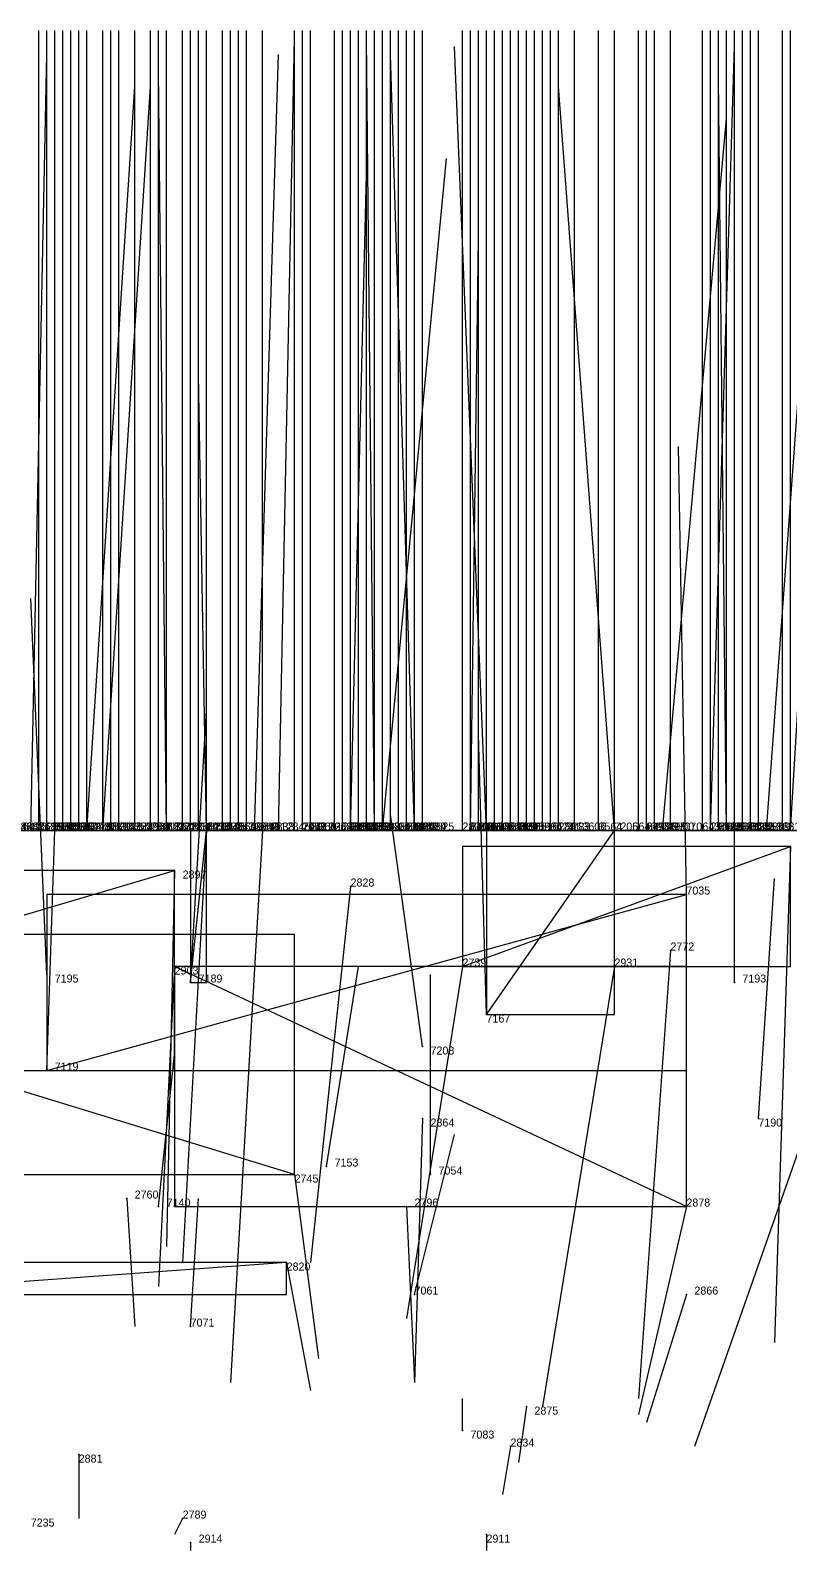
# Model space of a CAD drawing. Extents: x -0.07 to 1.1, y -0.07 to 1.1.
# Drawn here: x 0.277 to 0.372, y 0.91 to 1.1 of the extents above; entities that cross this region are included whole.
import ezdxf

# ---------------------------------------------------------------- set-up
doc = ezdxf.new("R2010")
doc.units = 0
for name, color, linetype in [('Clients', 3, 'CONTINUOUS'), ('Facilities', 3, 'CONTINUOUS'), ('Facilities_lines', 3, 'CONTINUOUS'), ('Min_max_boxes', 1, 'CONTINUOUS'), ('Normals', 1, 'CONTINUOUS'), ('Source_points', 5, 'CONTINUOUS'), ('Text', 3, 'CONTINUOUS')]:
    doc.layers.add(name, color=color, linetype=linetype)

msp = doc.modelspace()

# ---------------------------------------------------------------- linework, layer by layer
at = {"layer": 'Clients', "color": 5}
for p in [(0.278, 1, 0.153), (0.278, 1, 0.43), (0.279, 1, 0.409), (0.279, 1, 0.587), (0.279, 1, 0.838), (0.28, 1, 0.344), (0.281, 1, 0.168), (0.281, 1, 0.265), (0.281, 1, 0.707), (0.281, 1, 0.793), (0.281, 1, 0.794), (0.282, 1, 0.451), (0.283, 1, 0.537), (0.284, 1, 0.035), (0.284, 1, 0.132), (0.284, 1, 0.511), (0.286, 1, 0.825), (0.287, 1, 0.2), (0.287, 1, 0.548), (0.288, 1, 0.459), (0.29, 1, 0.364), (0.29, 1, 0.814), (0.29, 1, 0.811), (0.292, 1, 0.189), (0.292, 1, 0.134), (0.293, 1, 0.641), (0.294, 1, 0.296), (0.294, 1, 0.508), (0.294, 1, 0.892), (0.296, 1, 0.746), (0.297, 1, 0.114), (0.297, 1, 0.591), (0.297, 1, 0.869), (0.298, 1, 0.567), (0.299, 1, 0.206), (0.299, 1, 0.992), (0.299, 1, 0.883), (0.301, 1, 0.504), (0.302, 1, 0.125), (0.302, 1, 0.188), (0.303, 1, 0.376), (0.303, 1, 0.553), (0.304, 1, 0.291), (0.306, 1, 0.013), (0.306, 1, 0.658), (0.31, 1, 0.096), (0.31, 1, 0.875), (0.311, 1, 0.783), (0.312, 1, 0.234), (0.312, 1, 0.387), (0.315, 1, 0.206), (0.315, 1, 0.189), (0.315, 1, 0.365), (0.316, 1, 0.431), (0.317, 1, 0.145), (0.317, 1, 0.653), (0.317, 1, 0.657), (0.318, 1, 0.409), (0.318, 1, 0.803), (0.318, 1, 0.794), (0.319, 1, 0.541), (0.319, 1, 0.738), (0.32, 1, 0.626), (0.321, 1, 0.649), (0.322, 1, 0.663), (0.322, 1, 0.74), (0.323, 1, 0.178), (0.323, 1, 0.145), (0.324, 1, 0.698), (0.325, 1, 0.698), (0.325, 1, 0.7), (0.325, 1, 0.524), (0.326, 1, 0.273), (0.326, 1, 0.303), (0.331, 1, 0.14), (0.331, 1, 0.282), (0.331, 1, 0.805), (0.332, 1, 0.307), (0.332, 1, 0.354), (0.332, 1, 0.411), (0.332, 1, 0.664), (0.332, 1, 0.702), (0.332, 1, 1), (0.333, 1, 0.594), (0.333, 1, 0.597), (0.333, 1, 0.789), (0.334, 1, 0.1), (0.334, 1, 0.489), (0.334, 1, 0.887), (0.335, 1, 0.097), (0.336, 1, 0.564), (0.337, 1, 0.157), (0.337, 1, 0.585), (0.337, 1, 0.736), (0.338, 1, 0.363), (0.338, 1, 0.765), (0.339, 1, 0.509), (0.34, 1, 0.537), (0.341, 1, 0.693), (0.342, 1, 0.151), (0.342, 1, 0.402), (0.343, 1, 0.208), (0.345, 1, 0.296), (0.348, 1, 0.34), (0.35, 1, 0.974), (0.35, 1, 0.811), (0.353, 1, 0.516), (0.353, 1, 0.729), (0.354, 1, 0.235), (0.355, 1, 0.61), (0.357, 1, 0.674), (0.357, 1, 0.811), (0.361, 1, 0.527), (0.362, 1, 0.184), (0.362, 1, 0.161), (0.363, 1, 0.535), (0.363, 1, 0.607), (0.364, 1, 0.16), (0.364, 1, 0.339), (0.365, 1, 0.475), (0.366, 1, 0.298), (0.367, 1, 0.232), (0.367, 1, 0.302), (0.367, 1, 0.68), (0.367, 1, 0.808), (0.367, 1, 0.816), (0.368, 1, 0.428), (0.371, 1, 0.196), (0.371, 1, 0.229), (0.371, 1, 0.571), (0.372, 1, 0.016), (0.372, 1, 0.146), (0.372, 0.998), (0.295, 0.995), (0.359, 0.992, 1), (0.295, 0.983)]:
    msp.add_point(p, dxfattribs=at)
at = {"layer": 'Facilities', "color": 3}
for p in [(0.277, 1, 0.95), (0.286, 1, 0.037), (0.294, 1, 0.967), (0.299, 1, 0.007), (0.304, 1, 0.048), (0.305, 1, 0.958), (0.308, 1, 0.071), (0.312, 1, 0.123), (0.317, 1, 0.985), (0.318, 1, 0.98), (0.32, 1, 0.069), (0.321, 1, 0.02), (0.325, 1, 0.952), (0.334, 1, 0.572), (0.334, 1, 0.937), (0.334, 1, 0.859), (0.355, 1, 0.908), (0.356, 1, 0.035), (0.362, 1, 0.062), (0.364, 1, 0.967), (0.369, 1, 0.042), (0.317, 0.993), (0.357, 0.985), (0.331, 0.983), (0.35, 0.983), (0.279, 0.982, 1), (0.297, 0.981, 1), (0.365, 0.981, 1), (0.334, 0.977, 1), (0.326, 0.973, 1), (0.279, 0.97, 1), (0.326, 0.964), (0.368, 0.964, 1), (0.314, 0.958, 1), (0.31, 0.957), (0.327, 0.957, 1), (0.289, 0.954), (0.293, 0.953, 1), (0.324, 0.953), (0.359, 0.953), (0.309, 0.946), (0.325, 0.942, 1), (0.359, 0.942), (0.297, 0.938, 1), (0.339, 0.928), (0.331, 0.925, 1), (0.283, 0.922), (0.337, 0.923), (0.296, 0.914), (0.297, 0.911), (0.334, 0.912)]:
    msp.add_point(p, dxfattribs=at)
at = {"layer": 'Facilities_lines', "color": 3}
for p, q in [((0.125, 1, 0.283), (0.294, 1, 0.296)), ((0.164, 1, 0.696), (0.281, 1, 0.707)), ((0.334, 1, 0.572), (0.224, 1, 0.591)), ((0.334, 1, 0.572), (0.229, 1, 0.573)), ((0.23, 1, 0.001), (0.306, 1, 0.013)), ((0.334, 1, 0.572), (0.231, 1, 0.588)), ((0.334, 1, 0.572), (0.232, 1, 0.615)), ((0.334, 1, 0.572), (0.236, 1, 0.556)), ((0.334, 1, 0.572), (0.245, 1, 0.608)), ((0.397, 1, 0.418), (0.248, 1, 0.411)), ((0.334, 1, 0.572), (0.249, 1, 0.575)), ((0.334, 1, 0.572), (0.252, 1, 0.627)), ((0.334, 1, 0.572), (0.254, 1, 0.547)), ((0.334, 1, 0.572), (0.255, 1, 0.617)), ((0.397, 1, 0.418), (0.265, 1, 0.433)), ((0.334, 1, 0.572), (0.265, 1, 0.45)), ((0.397, 1, 0.418), (0.266, 1, 0.413)), ((0.334, 1, 0.572), (0.268, 1, 0.459)), ((0.312, 1, 0.123), (0.272, 1, 0.16)), ((0.334, 1, 0.572), (0.273, 1, 0.511)), ((0.334, 1, 0.859), (0.273, 1, 0.759)), ((0.334, 1, 0.859), (0.273, 1, 0.834)), ((0.334, 1, 0.572), (0.274, 1, 0.63)), ((0.312, 1, 0.123), (0.275, 1, 0.215)), ((0.334, 1, 0.572), (0.275, 1, 0.58)), ((0.312, 1, 0.123), (0.278, 1, 0.153)), ((0.397, 1, 0.418), (0.278, 1, 0.43)), ((0.397, 1, 0.418), (0.279, 1, 0.409)), ((0.334, 1, 0.572), (0.279, 1, 0.587)), ((0.334, 1, 0.859), (0.279, 1, 0.838)), ((0.397, 1, 0.418), (0.28, 1, 0.344)), ((0.312, 1, 0.123), (0.281, 1, 0.168)), ((0.312, 1, 0.123), (0.281, 1, 0.265)), ((0.334, 1, 0.859), (0.281, 1, 0.793)), ((0.334, 1, 0.859), (0.281, 1, 0.794)), ((0.334, 1, 0.572), (0.282, 1, 0.451)), ((0.334, 1, 0.572), (0.283, 1, 0.537)), ((0.286, 1, 0.037), (0.284, 1, 0.035)), ((0.312, 1, 0.123), (0.284, 1, 0.132)), ((0.334, 1, 0.572), (0.284, 1, 0.511)), ((0.334, 1, 0.859), (0.286, 1, 0.825)), ((0.312, 1, 0.123), (0.287, 1, 0.2)), ((0.334, 1, 0.572), (0.287, 1, 0.548)), ((0.334, 1, 0.572), (0.288, 1, 0.459)), ((0.397, 1, 0.418), (0.29, 1, 0.364)), ((0.334, 1, 0.859), (0.29, 1, 0.814)), ((0.334, 1, 0.859), (0.29, 1, 0.811)), ((0.312, 1, 0.123), (0.292, 1, 0.189)), ((0.312, 1, 0.123), (0.292, 1, 0.134)), ((0.334, 1, 0.572), (0.293, 1, 0.641)), ((0.334, 1, 0.572), (0.294, 1, 0.508)), ((0.294, 1, 0.967), (0.332, 1, 1)), ((0.334, 1, 0.859), (0.294, 1, 0.892)), ((0.334, 1, 0.859), (0.296, 1, 0.746)), ((0.312, 1, 0.123), (0.297, 1, 0.114)), ((0.334, 1, 0.572), (0.297, 1, 0.591)), ((0.297, 0.981, 1), (0.299, 1, 0.992)), ((0.334, 1, 0.859), (0.297, 1, 0.869)), ((0.334, 1, 0.572), (0.298, 1, 0.567)), ((0.312, 1, 0.123), (0.299, 1, 0.206)), ((0.334, 1, 0.859), (0.299, 1, 0.883)), ((0.334, 1, 0.572), (0.301, 1, 0.504)), ((0.312, 1, 0.123), (0.302, 1, 0.125)), ((0.312, 1, 0.123), (0.302, 1, 0.188)), ((0.397, 1, 0.418), (0.303, 1, 0.376)), ((0.334, 1, 0.572), (0.303, 1, 0.553)), ((0.312, 1, 0.123), (0.304, 1, 0.291)), ((0.334, 1, 0.572), (0.306, 1, 0.658)), ((0.312, 1, 0.123), (0.31, 1, 0.096)), ((0.334, 1, 0.859), (0.31, 1, 0.875)), ((0.334, 1, 0.859), (0.311, 1, 0.783)), ((0.312, 1, 0.123), (0.343, 1, 0.208)), ((0.312, 1, 0.123), (0.317, 1, 0.145)), ((0.312, 1, 0.123), (0.323, 1, 0.178)), ((0.312, 1, 0.123), (0.331, 1, 0.14)), ((0.312, 1, 0.123), (0.335, 1, 0.097)), ((0.312, 1, 0.123), (0.315, 1, 0.206)), ((0.312, 1, 0.123), (0.342, 1, 0.151)), ((0.312, 1, 0.123), (0.315, 1, 0.189)), ((0.312, 1, 0.123), (0.323, 1, 0.145)), ((0.312, 1, 0.123), (0.312, 1, 0.234)), ((0.312, 1, 0.123), (0.334, 1, 0.1)), ((0.312, 1, 0.123), (0.337, 1, 0.157)), ((0.312, 1, 0.123), (0.331, 1, 0.282)), ((0.312, 1, 0.123), (0.326, 1, 0.273)), ((0.397, 1, 0.418), (0.312, 1, 0.387)), ((0.397, 1, 0.418), (0.315, 1, 0.365)), ((0.397, 1, 0.418), (0.316, 1, 0.431)), ((0.334, 1, 0.572), (0.317, 1, 0.653)), ((0.334, 1, 0.572), (0.317, 1, 0.657)), ((0.397, 1, 0.418), (0.318, 1, 0.409)), ((0.334, 1, 0.859), (0.318, 1, 0.803)), ((0.334, 1, 0.859), (0.318, 1, 0.794)), ((0.334, 1, 0.572), (0.319, 1, 0.541)), ((0.334, 1, 0.859), (0.319, 1, 0.738)), ((0.334, 1, 0.572), (0.32, 1, 0.626)), ((0.321, 1, 0.02), (0.372, 1, 0.016)), ((0.334, 1, 0.572), (0.321, 1, 0.649)), ((0.334, 1, 0.572), (0.322, 1, 0.663)), ((0.334, 1, 0.859), (0.322, 1, 0.74)), ((0.334, 1, 0.572), (0.324, 1, 0.698)), ((0.334, 1, 0.572), (0.325, 1, 0.698)), ((0.334, 1, 0.572), (0.325, 1, 0.7)), ((0.334, 1, 0.572), (0.325, 1, 0.524)), ((0.397, 1, 0.418), (0.326, 1, 0.303)), ((0.334, 1, 0.859), (0.331, 1, 0.805)), ((0.397, 1, 0.418), (0.332, 1, 0.307)), ((0.397, 1, 0.418), (0.332, 1, 0.354)), ((0.397, 1, 0.418), (0.332, 1, 0.411)), ((0.334, 1, 0.572), (0.332, 1, 0.664)), ((0.334, 1, 0.572), (0.332, 1, 0.702)), ((0.334, 1, 0.572), (0.333, 1, 0.594)), ((0.334, 1, 0.572), (0.333, 1, 0.597)), ((0.334, 1, 0.859), (0.333, 1, 0.789)), ((0.334, 1, 0.572), (0.389, 1, 0.514)), ((0.334, 1, 0.572), (0.455, 1, 0.541)), ((0.334, 1, 0.572), (0.391, 1, 0.656)), ((0.334, 1, 0.572), (0.401, 1, 0.654)), ((0.334, 1, 0.572), (0.367, 1, 0.68)), ((0.334, 1, 0.572), (0.341, 1, 0.693)), ((0.334, 1, 0.572), (0.404, 1, 0.641)), ((0.334, 1, 0.572), (0.334, 1, 0.489)), ((0.334, 1, 0.572), (0.413, 1, 0.572)), ((0.334, 1, 0.572), (0.387, 1, 0.592)), ((0.334, 1, 0.572), (0.363, 1, 0.535)), ((0.334, 1, 0.572), (0.339, 1, 0.509)), ((0.334, 1, 0.572), (0.361, 1, 0.527)), ((0.334, 1, 0.572), (0.469, 1, 0.533)), ((0.334, 1, 0.572), (0.483, 1, 0.535)), ((0.334, 1, 0.572), (0.374, 1, 0.546)), ((0.334, 1, 0.572), (0.407, 1, 0.562)), ((0.334, 1, 0.572), (0.41, 1, 0.524)), ((0.334, 1, 0.572), (0.426, 1, 0.557)), ((0.334, 1, 0.572), (0.393, 1, 0.657)), ((0.334, 1, 0.572), (0.353, 1, 0.516)), ((0.334, 1, 0.572), (0.337, 1, 0.585)), ((0.334, 1, 0.572), (0.412, 1, 0.571)), ((0.334, 1, 0.572), (0.405, 1, 0.57)), ((0.334, 1, 0.572), (0.378, 1, 0.644)), ((0.334, 1, 0.572), (0.391, 1, 0.551)), ((0.334, 1, 0.572), (0.381, 1, 0.575)), ((0.334, 1, 0.572), (0.355, 1, 0.61)), ((0.334, 1, 0.572), (0.363, 1, 0.607)), ((0.334, 1, 0.572), (0.373, 1, 0.54)), ((0.334, 1, 0.572), (0.357, 1, 0.674)), ((0.334, 1, 0.572), (0.462, 1, 0.559)), ((0.334, 1, 0.572), (0.474, 1, 0.525)), ((0.334, 1, 0.572), (0.336, 1, 0.564)), ((0.334, 1, 0.572), (0.415, 1, 0.629)), ((0.334, 1, 0.572), (0.371, 1, 0.571)), ((0.334, 1, 0.572), (0.34, 1, 0.537)), ((0.334, 0.977, 1), (0.35, 1, 0.974)), ((0.334, 1, 0.859), (0.353, 1, 0.729)), ((0.334, 1, 0.859), (0.337, 1, 0.736)), ((0.334, 1, 0.859), (0.357, 1, 0.811)), ((0.334, 1, 0.859), (0.338, 1, 0.765)), ((0.334, 1, 0.859), (0.367, 1, 0.808)), ((0.334, 1, 0.859), (0.367, 1, 0.816)), ((0.334, 1, 0.859), (0.35, 1, 0.811)), ((0.334, 1, 0.859), (0.334, 1, 0.887)), ((0.397, 1, 0.418), (0.338, 1, 0.363)), ((0.397, 1, 0.418), (0.342, 1, 0.402)), ((0.397, 1, 0.418), (0.345, 1, 0.296)), ((0.397, 1, 0.418), (0.348, 1, 0.34)), ((0.388, 1, 0.124), (0.354, 1, 0.235)), ((0.388, 1, 0.124), (0.362, 1, 0.184)), ((0.388, 1, 0.124), (0.362, 1, 0.161)), ((0.388, 1, 0.124), (0.364, 1, 0.16)), ((0.397, 1, 0.418), (0.364, 1, 0.339)), ((0.397, 1, 0.418), (0.365, 1, 0.475)), ((0.397, 1, 0.418), (0.366, 1, 0.298)), ((0.388, 1, 0.124), (0.367, 1, 0.232)), ((0.397, 1, 0.418), (0.367, 1, 0.302)), ((0.397, 1, 0.418), (0.368, 1, 0.428)), ((0.388, 1, 0.124), (0.371, 1, 0.196)), ((0.388, 1, 0.124), (0.371, 1, 0.229)), ((0.388, 1, 0.124), (0.372, 1, 0.146)), ((0.331, 0.983), (0.372, 0.998)), ((0.21, 0.97), (0.295, 0.995)), ((0.279, 0.97, 1), (0.359, 0.992, 1)), ((0.31, 0.957), (0.212, 0.987)), ((0.359, 0.953), (0.295, 0.983)), ((0.309, 0.946), (0.254, 0.942))]:
    msp.add_line(p, q, dxfattribs=at)
at = {"layer": 'Min_max_boxes', "color": 1}
for p, q in [((0.109, 1, 0.245), (0.294, 1, 0.245)), ((0.294, 1, 0.245), (0.109, 1, 0.245)), ((0.109, 1, 0.333), (0.294, 1, 0.333)), ((0.294, 1, 0.333), (0.109, 1, 0.333)), ((0.12, 1, 0.619), (0.281, 1, 0.619)), ((0.281, 1, 0.619), (0.12, 1, 0.619)), ((0.12, 1, 0.753), (0.281, 1, 0.753)), ((0.281, 1, 0.753), (0.12, 1, 0.753)), ((0.184, 1, 0.001), (0.306, 1, 0.001)), ((0.306, 1, 0.001), (0.184, 1, 0.001)), ((0.184, 1, 0.013), (0.306, 1, 0.013)), ((0.306, 1, 0.013), (0.184, 1, 0.013)), ((0.224, 1, 0.45), (0.483, 1, 0.45)), ((0.483, 1, 0.45), (0.224, 1, 0.45)), ((0.224, 1, 0.702), (0.483, 1, 0.702)), ((0.483, 1, 0.702), (0.224, 1, 0.702)), ((0.248, 1, 0.25), (0.551, 1, 0.25)), ((0.551, 1, 0.25), (0.248, 1, 0.25)), ((0.248, 1, 0.51), (0.551, 1, 0.51)), ((0.551, 1, 0.51), (0.248, 1, 0.51)), ((0.272, 1, 0.096), (0.343, 1, 0.096)), ((0.343, 1, 0.096), (0.272, 1, 0.096)), ((0.272, 1, 0.291), (0.343, 1, 0.291)), ((0.343, 1, 0.291), (0.272, 1, 0.291)), ((0.273, 1, 0.729), (0.367, 1, 0.729)), ((0.367, 1, 0.729), (0.273, 1, 0.729)), ((0.273, 1, 0.892), (0.367, 1, 0.892)), ((0.367, 1, 0.892), (0.273, 1, 0.892)), ((0.281, 1, 0.619), (0.281, 1, 0.619)), ((0.281, 1, 0.753), (0.281, 1, 0.753)), ((0.281, 1, 0.619), (0.281, 1, 0.753)), ((0.281, 1, 0.619), (0.281, 1, 0.753)), ((0.284, 1, 0.035), (0.286, 1, 0.035)), ((0.286, 1, 0.035), (0.284, 1, 0.035)), ((0.284, 1, 0.035), (0.284, 1, 0.035)), ((0.284, 1, 0.037), (0.286, 1, 0.037)), ((0.286, 1, 0.037), (0.284, 1, 0.037)), ((0.284, 1, 0.037), (0.284, 1, 0.037)), ((0.284, 1, 0.035), (0.284, 1, 0.037)), ((0.284, 1, 0.035), (0.284, 1, 0.037)), ((0.286, 1, 0.035), (0.286, 1, 0.035)), ((0.286, 1, 0.037), (0.286, 1, 0.037)), ((0.286, 1, 0.035), (0.286, 1, 0.037)), ((0.286, 1, 0.035), (0.286, 1, 0.037)), ((0.294, 1, 0.245), (0.294, 1, 0.245)), ((0.294, 1, 0.333), (0.294, 1, 0.333)), ((0.294, 1, 0.245), (0.294, 1, 0.333)), ((0.294, 1, 0.245), (0.294, 1, 0.333)), ((0.294, 1, 0.967), (0.332, 1, 0.967)), ((0.332, 1, 0.967), (0.294, 1, 0.967)), ((0.294, 1, 0.967), (0.294, 1, 0.967)), ((0.294, 1, 1), (0.332, 1, 1)), ((0.332, 1, 1), (0.294, 1, 1)), ((0.294, 1, 1), (0.294, 1, 1)), ((0.294, 1, 0.967), (0.294, 1, 1)), ((0.294, 1, 0.967), (0.294, 1, 1)), ((0.299, 1, 0.992), (0.297, 1, 0.992)), ((0.297, 1, 0.992), (0.297, 0.981, 0.992)), ((0.299, 1, 1), (0.297, 1, 1)), ((0.297, 1, 1), (0.297, 0.981, 1)), ((0.297, 1, 0.992), (0.297, 1, 1)), ((0.299, 0.981, 0.992), (0.299, 1, 0.992)), ((0.299, 0.981, 1), (0.299, 1, 1)), ((0.299, 1, 0.992), (0.299, 1, 1)), ((0.306, 1, 0.001), (0.306, 1, 0.001)), ((0.306, 1, 0.013), (0.306, 1, 0.013)), ((0.306, 1, 0.001), (0.306, 1, 0.013)), ((0.306, 1, 0.001), (0.306, 1, 0.013)), ((0.321, 1, 0.016), (0.372, 1, 0.016)), ((0.372, 1, 0.016), (0.321, 1, 0.016)), ((0.321, 1, 0.016), (0.321, 1, 0.016)), ((0.321, 1, 0.02), (0.372, 1, 0.02)), ((0.372, 1, 0.02), (0.321, 1, 0.02)), ((0.321, 1, 0.02), (0.321, 1, 0.02)), ((0.321, 1, 0.016), (0.321, 1, 0.02)), ((0.321, 1, 0.016), (0.321, 1, 0.02)), ((0.332, 1, 0.967), (0.332, 1, 0.967)), ((0.332, 1, 1), (0.332, 1, 1)), ((0.332, 1, 0.967), (0.332, 1, 1)), ((0.332, 1, 0.967), (0.332, 1, 1)), ((0.35, 1, 0.974), (0.334, 1, 0.974)), ((0.334, 1, 0.974), (0.334, 0.977, 0.974)), ((0.35, 1, 1), (0.334, 1, 1)), ((0.334, 1, 1), (0.334, 0.977, 1)), ((0.334, 1, 0.974), (0.334, 1, 1)), ((0.343, 1, 0.096), (0.343, 1, 0.096)), ((0.343, 1, 0.291), (0.343, 1, 0.291)), ((0.343, 1, 0.096), (0.343, 1, 0.291)), ((0.343, 1, 0.096), (0.343, 1, 0.291)), ((0.35, 0.977, 0.974), (0.35, 1, 0.974)), ((0.35, 0.977, 1), (0.35, 1, 1)), ((0.35, 1, 0.974), (0.35, 1, 1)), ((0.354, 1, 0.098), (0.413, 1, 0.098)), ((0.413, 1, 0.098), (0.354, 1, 0.098)), ((0.354, 1, 0.098), (0.354, 1, 0.098)), ((0.354, 1, 0.25), (0.413, 1, 0.25)), ((0.413, 1, 0.25), (0.354, 1, 0.25)), ((0.354, 1, 0.25), (0.354, 1, 0.25)), ((0.354, 1, 0.098), (0.354, 1, 0.25)), ((0.354, 1, 0.098), (0.354, 1, 0.25)), ((0.367, 1, 0.729), (0.367, 1, 0.729)), ((0.367, 1, 0.892), (0.367, 1, 0.892)), ((0.367, 1, 0.729), (0.367, 1, 0.892)), ((0.367, 1, 0.729), (0.367, 1, 0.892)), ((0.372, 1, 0.016), (0.372, 1, 0.016)), ((0.372, 1, 0.02), (0.372, 1, 0.02)), ((0.372, 1, 0.016), (0.372, 1, 0.02)), ((0.372, 1, 0.016), (0.372, 1, 0.02)), ((0.372, 0.998), (0.331, 0.998)), ((0.331, 0.998), (0.331, 0.983)), ((0.372, 0.998), (0.331, 0.998)), ((0.331, 0.998), (0.331, 0.983)), ((0.331, 0.998), (0.331, 0.998)), ((0.372, 0.983), (0.372, 0.998)), ((0.372, 0.983), (0.372, 0.998)), ((0.372, 0.998), (0.372, 0.998)), ((0.295, 0.995), (0.21, 0.995)), ((0.295, 0.995), (0.21, 0.995)), ((0.295, 0.97), (0.295, 0.995)), ((0.295, 0.97), (0.295, 0.995)), ((0.295, 0.995), (0.295, 0.995)), ((0.359, 0.992, 1), (0.279, 0.992, 1)), ((0.279, 0.992, 1), (0.279, 0.97, 1)), ((0.359, 0.992, 1), (0.279, 0.992, 1)), ((0.279, 0.992, 1), (0.279, 0.97, 1)), ((0.279, 0.992, 1), (0.279, 0.992, 1)), ((0.359, 0.97, 1), (0.359, 0.992, 1)), ((0.359, 0.97, 1), (0.359, 0.992, 1)), ((0.359, 0.992, 1), (0.359, 0.992, 1)), ((0.31, 0.987), (0.212, 0.987)), ((0.31, 0.987), (0.212, 0.987)), ((0.31, 0.957), (0.31, 0.987)), ((0.31, 0.957), (0.31, 0.987)), ((0.31, 0.987), (0.31, 0.987)), ((0.359, 0.983), (0.295, 0.983)), ((0.295, 0.983), (0.295, 0.953)), ((0.359, 0.983), (0.295, 0.983)), ((0.295, 0.983), (0.295, 0.953)), ((0.295, 0.983), (0.295, 0.983)), ((0.331, 0.983), (0.372, 0.983)), ((0.331, 0.983), (0.372, 0.983)), ((0.331, 0.983), (0.331, 0.983)), ((0.359, 0.953), (0.359, 0.983)), ((0.359, 0.953), (0.359, 0.983)), ((0.359, 0.983), (0.359, 0.983)), ((0.372, 0.983), (0.372, 0.983)), ((0.297, 0.981, 0.992), (0.299, 0.981, 0.992)), ((0.297, 0.981, 1), (0.299, 0.981, 1)), ((0.297, 0.981, 0.992), (0.297, 0.981, 1)), ((0.299, 0.981, 0.992), (0.299, 0.981, 1)), ((0.334, 0.977, 0.974), (0.35, 0.977, 0.974)), ((0.334, 0.977, 1), (0.35, 0.977, 1)), ((0.334, 0.977, 0.974), (0.334, 0.977, 1)), ((0.35, 0.977, 0.974), (0.35, 0.977, 1)), ((0.21, 0.97), (0.295, 0.97)), ((0.21, 0.97), (0.295, 0.97)), ((0.279, 0.97, 1), (0.359, 0.97, 1)), ((0.279, 0.97, 1), (0.359, 0.97, 1)), ((0.279, 0.97, 1), (0.279, 0.97, 1)), ((0.295, 0.97), (0.295, 0.97)), ((0.359, 0.97, 1), (0.359, 0.97, 1)), ((0.212, 0.957), (0.31, 0.957)), ((0.212, 0.957), (0.31, 0.957)), ((0.31, 0.957), (0.31, 0.957)), ((0.295, 0.953), (0.359, 0.953)), ((0.295, 0.953), (0.359, 0.953)), ((0.295, 0.953), (0.295, 0.953)), ((0.359, 0.953), (0.359, 0.953)), ((0.309, 0.946), (0.254, 0.946)), ((0.309, 0.946), (0.254, 0.946)), ((0.309, 0.942), (0.309, 0.946)), ((0.309, 0.942), (0.309, 0.946)), ((0.309, 0.946), (0.309, 0.946)), ((0.254, 0.942), (0.309, 0.942)), ((0.254, 0.942), (0.309, 0.942)), ((0.309, 0.942), (0.309, 0.942))]:
    msp.add_line(p, q, dxfattribs=at)
at = {"layer": 'Normals', "color": 1}
for p, q in [((0.278, 1, 0.153), (0.278, 1.1, 0.153)), ((0.278, 1, 0.43), (0.278, 1.1, 0.43)), ((0.279, 1, 0.409), (0.279, 1.1, 0.409)), ((0.279, 1, 0.587), (0.279, 1.1, 0.587)), ((0.279, 1, 0.838), (0.279, 1.1, 0.838)), ((0.28, 1, 0.344), (0.28, 1.1, 0.344)), ((0.281, 1, 0.168), (0.281, 1.1, 0.168)), ((0.281, 1, 0.265), (0.281, 1.1, 0.265)), ((0.281, 1, 0.707), (0.281, 1.1, 0.707)), ((0.281, 1, 0.793), (0.281, 1.1, 0.793)), ((0.281, 1, 0.794), (0.281, 1.1, 0.794)), ((0.282, 1, 0.451), (0.282, 1.1, 0.451)), ((0.283, 1, 0.537), (0.283, 1.1, 0.537)), ((0.284, 1, 0.132), (0.284, 1.1, 0.132)), ((0.284, 1, 0.511), (0.284, 1.1, 0.511)), ((0.286, 1, 0.825), (0.286, 1.1, 0.825)), ((0.287, 1, 0.2), (0.287, 1.1, 0.2)), ((0.287, 1, 0.548), (0.287, 1.1, 0.548)), ((0.288, 1, 0.459), (0.288, 1.1, 0.459)), ((0.29, 1, 0.364), (0.29, 1.1, 0.364)), ((0.29, 1, 0.814), (0.29, 1.1, 0.814)), ((0.29, 1, 0.811), (0.29, 1.1, 0.811)), ((0.292, 1, 0.189), (0.292, 1.1, 0.189)), ((0.292, 1, 0.134), (0.292, 1.1, 0.134)), ((0.293, 1, 0.641), (0.293, 1.1, 0.641)), ((0.294, 1, 0.296), (0.294, 1.1, 0.296)), ((0.294, 1, 0.508), (0.294, 1.1, 0.508)), ((0.294, 1, 0.892), (0.294, 1.1, 0.892)), ((0.296, 1, 0.746), (0.296, 1.1, 0.746)), ((0.297, 1, 0.114), (0.297, 1.1, 0.114)), ((0.297, 1, 0.591), (0.297, 1.1, 0.591)), ((0.297, 1, 0.869), (0.297, 1.1, 0.869)), ((0.298, 1, 0.567), (0.298, 1.1, 0.567)), ((0.299, 1, 0.206), (0.299, 1.1, 0.206)), ((0.299, 1, 0.883), (0.299, 1.1, 0.883)), ((0.301, 1, 0.504), (0.301, 1.1, 0.504)), ((0.302, 1, 0.125), (0.302, 1.1, 0.125)), ((0.302, 1, 0.188), (0.302, 1.1, 0.188)), ((0.303, 1, 0.376), (0.303, 1.1, 0.376)), ((0.303, 1, 0.553), (0.303, 1.1, 0.553)), ((0.304, 1, 0.291), (0.304, 1.1, 0.291)), ((0.306, 1, 0.658), (0.306, 1.1, 0.658)), ((0.308, 1, 0.071), (0.31, 1.099, 0.058)), ((0.31, 1, 0.096), (0.31, 1.1, 0.096)), ((0.31, 1, 0.875), (0.31, 1.1, 0.875)), ((0.311, 1, 0.783), (0.311, 1.1, 0.783)), ((0.312, 1, 0.234), (0.312, 1.1, 0.234)), ((0.312, 1, 0.123), (0.312, 1.1, 0.123)), ((0.312, 1, 0.387), (0.312, 1.1, 0.387)), ((0.315, 1, 0.206), (0.315, 1.1, 0.206)), ((0.315, 1, 0.189), (0.315, 1.1, 0.189)), ((0.315, 1, 0.365), (0.315, 1.1, 0.365)), ((0.316, 1, 0.431), (0.316, 1.1, 0.431)), ((0.317, 1, 0.145), (0.317, 1.1, 0.145)), ((0.317, 1, 0.653), (0.317, 1.1, 0.653)), ((0.317, 1, 0.657), (0.317, 1.1, 0.657)), ((0.318, 1, 0.409), (0.318, 1.1, 0.409)), ((0.318, 1, 0.803), (0.318, 1.1, 0.803)), ((0.318, 1, 0.794), (0.318, 1.1, 0.794)), ((0.319, 1, 0.541), (0.319, 1.1, 0.541)), ((0.319, 1, 0.738), (0.319, 1.1, 0.738)), ((0.32, 1, 0.069), (0.319, 1.099, 0.058)), ((0.32, 1, 0.626), (0.32, 1.1, 0.626)), ((0.321, 1, 0.649), (0.321, 1.1, 0.649)), ((0.322, 1, 0.663), (0.322, 1.1, 0.663)), ((0.322, 1, 0.74), (0.322, 1.1, 0.74)), ((0.323, 1, 0.178), (0.323, 1.1, 0.178)), ((0.323, 1, 0.145), (0.323, 1.1, 0.145)), ((0.324, 1, 0.698), (0.324, 1.1, 0.698)), ((0.325, 1, 0.698), (0.325, 1.1, 0.698)), ((0.325, 1, 0.7), (0.325, 1.1, 0.7)), ((0.325, 1, 0.524), (0.325, 1.1, 0.524)), ((0.326, 1, 0.303), (0.326, 1.1, 0.303)), ((0.326, 1, 0.273), (0.326, 1.1, 0.273)), ((0.331, 1, 0.14), (0.331, 1.1, 0.14)), ((0.331, 1, 0.282), (0.331, 1.1, 0.282)), ((0.331, 1, 0.805), (0.331, 1.1, 0.805)), ((0.332, 1, 0.307), (0.332, 1.1, 0.307)), ((0.332, 1, 0.354), (0.332, 1.1, 0.354)), ((0.332, 1, 0.411), (0.332, 1.1, 0.411)), ((0.332, 1, 0.664), (0.332, 1.1, 0.664)), ((0.332, 1, 0.702), (0.332, 1.1, 0.702)), ((0.333, 1, 0.594), (0.333, 1.1, 0.594)), ((0.333, 1, 0.597), (0.333, 1.1, 0.597)), ((0.333, 1, 0.789), (0.333, 1.1, 0.789)), ((0.334, 1, 0.1), (0.334, 1.1, 0.1)), ((0.334, 1, 0.489), (0.334, 1.1, 0.489)), ((0.334, 1, 0.572), (0.334, 1.1, 0.572)), ((0.334, 1, 0.887), (0.334, 1.1, 0.887)), ((0.334, 1, 0.859), (0.334, 1.1, 0.859)), ((0.335, 1, 0.097), (0.335, 1.1, 0.097)), ((0.336, 1, 0.564), (0.336, 1.1, 0.564)), ((0.337, 1, 0.157), (0.337, 1.1, 0.157)), ((0.337, 1, 0.585), (0.337, 1.1, 0.585)), ((0.337, 1, 0.736), (0.337, 1.1, 0.736)), ((0.338, 1, 0.363), (0.338, 1.1, 0.363)), ((0.338, 1, 0.765), (0.338, 1.1, 0.765)), ((0.339, 1, 0.509), (0.339, 1.1, 0.509)), ((0.34, 1, 0.537), (0.34, 1.1, 0.537)), ((0.341, 1, 0.693), (0.341, 1.1, 0.693)), ((0.342, 1, 0.151), (0.342, 1.1, 0.151)), ((0.342, 1, 0.402), (0.342, 1.1, 0.402)), ((0.343, 1, 0.208), (0.343, 1.1, 0.208)), ((0.345, 1, 0.296), (0.345, 1.1, 0.296)), ((0.348, 1, 0.34), (0.348, 1.1, 0.34)), ((0.35, 1, 0.811), (0.35, 1.1, 0.811)), ((0.353, 1, 0.516), (0.353, 1.1, 0.516)), ((0.353, 1, 0.729), (0.353, 1.1, 0.729)), ((0.354, 1, 0.235), (0.354, 1.1, 0.235)), ((0.355, 1, 0.61), (0.355, 1.1, 0.61)), ((0.355, 1, 0.908), (0.355, 1.1, 0.912)), ((0.357, 1, 0.674), (0.357, 1.1, 0.674)), ((0.357, 1, 0.811), (0.357, 1.1, 0.811)), ((0.361, 1, 0.527), (0.361, 1.1, 0.527)), ((0.362, 1, 0.184), (0.362, 1.1, 0.184)), ((0.362, 1, 0.161), (0.362, 1.1, 0.161)), ((0.363, 1, 0.535), (0.363, 1.1, 0.535)), ((0.363, 1, 0.607), (0.363, 1.1, 0.607)), ((0.364, 1, 0.16), (0.364, 1.1, 0.16)), ((0.364, 1, 0.339), (0.364, 1.1, 0.339)), ((0.365, 1, 0.475), (0.365, 1.1, 0.475)), ((0.366, 1, 0.298), (0.366, 1.1, 0.298)), ((0.367, 1, 0.232), (0.367, 1.1, 0.232)), ((0.367, 1, 0.302), (0.367, 1.1, 0.302)), ((0.367, 1, 0.68), (0.367, 1.1, 0.68)), ((0.367, 1, 0.808), (0.367, 1.1, 0.808)), ((0.367, 1, 0.816), (0.367, 1.1, 0.816)), ((0.368, 1, 0.428), (0.368, 1.1, 0.428)), ((0.371, 1, 0.196), (0.371, 1.1, 0.196)), ((0.371, 1, 0.229), (0.371, 1.1, 0.229)), ((0.371, 1, 0.571), (0.371, 1.1, 0.571)), ((0.372, 1, 0.146), (0.372, 1.1, 0.146)), ((0.277, 1, 0.95), (0.279, 1.097, 0.975)), ((0.304, 1, 0.048), (0.304, 1.098, 0.026)), ((0.305, 1, 0.958), (0.308, 1.097, 0.981)), ((0.325, 1, 0.952), (0.322, 1.097, 0.975)), ((0.334, 1, 0.937), (0.33, 1.098, 0.957)), ((0.362, 1, 0.062), (0.365, 1.098, 0.044)), ((0.294, 1, 0.967), (0.293, 1.095, 0.999)), ((0.369, 1, 0.042), (0.376, 1.095, 0.012)), ((0.284, 1, 0.035), (0.29, 1.093, -0.002)), ((0.286, 1, 0.037), (0.292, 1.093, 0.001)), ((0.35, 1, 0.974), (0.343, 1.093, 1.009)), ((0.364, 1, 0.967), (0.363, 1.094, 1)), ((0.318, 1, 0.98), (0.318, 1.091, 1.021)), ((0.356, 1, 0.035), (0.364, 1.089, -0.009)), ((0.321, 1, 0.02), (0.329, 1.084, -0.034)), ((0.317, 1, 0.985), (0.319, 1.082, 1.042)), ((0.372, 1, 0.016), (0.377, 1.083, -0.039)), ((0.332, 1, 1), (0.333, 1.074, 1.068)), ((0.299, 1, 0.992), (0.298, 1.057, 1.074)), ((0.359, 0.992, 1), (0.358, 1.048, 1.083)), ((0.279, 0.982, 1), (0.277, 1.029, 1.088)), ((0.365, 0.981, 1), (0.365, 1.021, 1.092)), ((0.297, 0.981, 1), (0.299, 1.015, 1.094)), ((0.334, 0.977, 1), (0.333, 1.012, 1.094)), ((0.326, 0.973, 1), (0.322, 1.002, 1.095)), ((0.279, 0.97, 1), (0.28, 1, 1.095)), ((0.299, 1, 0.007), (0.296, 0.946, 0.091)), ((0.306, 1, 0.013), (0.302, 0.931, 0.086)), ((0.372, 0.998), (0.37, 0.936, 0.079)), ((0.295, 0.995), (0.294, 0.948, 0.088)), ((0.368, 0.964, 1), (0.37, 0.994, 1.095)), ((0.317, 0.993), (0.312, 0.946, 0.088)), ((0.357, 0.985), (0.353, 0.929, 0.082)), ((0.295, 0.983), (0.293, 0.943, 0.092)), ((0.314, 0.958, 1), (0.318, 0.983, 1.097)), ((0.331, 0.983), (0.324, 0.939, 0.089)), ((0.35, 0.983), (0.341, 0.928, 0.083)), ((0.327, 0.957, 1), (0.327, 0.982, 1.097)), ((0.293, 0.953, 1), (0.295, 0.972, 1.098)), ((0.326, 0.964), (0.325, 0.931, 0.094)), ((0.325, 0.942, 1), (0.33, 0.962, 1.098)), ((0.373, 0.96), (0.36, 0.923, 0.092)), ((0.31, 0.957), (0.313, 0.934, 0.097)), ((0.289, 0.954), (0.29, 0.938, 0.099)), ((0.297, 0.938, 1), (0.298, 0.954, 1.099)), ((0.324, 0.953), (0.325, 0.931, 0.097)), ((0.359, 0.953), (0.353, 0.927, 0.096)), ((0.309, 0.946), (0.312, 0.93, 0.099)), ((0.359, 0.942), (0.354, 0.926, 0.098)), ((0.331, 0.925, 1), (0.331, 0.929, 1.1)), ((0.339, 0.928), (0.338, 0.921, 0.1)), ((0.283, 0.922), (0.283, 0.914, 0.1)), ((0.337, 0.923), (0.336, 0.917, 0.1)), ((0.296, 0.914), (0.295, 0.912, 0.1)), ((0.297, 0.911), (0.297, 0.91, 0.1)), ((0.334, 0.912), (0.334, 0.91, 0.1))]:
    msp.add_line(p, q, dxfattribs=at)
at = {"layer": 'Source_points', "color": 5}
for p in [(0.277, 1, 0.95), (0.278, 1, 0.153), (0.278, 1, 0.43), (0.279, 1, 0.409), (0.279, 1, 0.587), (0.279, 1, 0.838), (0.28, 1, 0.344), (0.281, 1, 0.168), (0.281, 1, 0.265), (0.281, 1, 0.707), (0.281, 1, 0.793), (0.281, 1, 0.794), (0.282, 1, 0.451), (0.283, 1, 0.537), (0.284, 1, 0.035), (0.284, 1, 0.132), (0.284, 1, 0.511), (0.286, 1, 0.037), (0.286, 1, 0.825), (0.287, 1, 0.2), (0.287, 1, 0.548), (0.288, 1, 0.459), (0.29, 1, 0.364), (0.29, 1, 0.814), (0.29, 1, 0.811), (0.292, 1, 0.189), (0.292, 1, 0.134), (0.293, 1, 0.641), (0.294, 1, 0.296), (0.294, 1, 0.508), (0.294, 1, 0.892), (0.294, 1, 0.967), (0.296, 1, 0.746), (0.297, 1, 0.114), (0.297, 1, 0.591), (0.297, 1, 0.869), (0.298, 1, 0.567), (0.299, 1, 0.206), (0.299, 1, 0.007), (0.299, 1, 0.992), (0.299, 1, 0.883), (0.301, 1, 0.504), (0.302, 1, 0.125), (0.302, 1, 0.188), (0.303, 1, 0.376), (0.303, 1, 0.553), (0.304, 1, 0.048), (0.304, 1, 0.291), (0.305, 1, 0.958), (0.306, 1, 0.013), (0.306, 1, 0.658), (0.308, 1, 0.071), (0.31, 1, 0.096), (0.31, 1, 0.875), (0.311, 1, 0.783), (0.312, 1, 0.234), (0.312, 1, 0.123), (0.312, 1, 0.387), (0.315, 1, 0.206), (0.315, 1, 0.189), (0.315, 1, 0.365), (0.316, 1, 0.431), (0.317, 1, 0.145), (0.317, 1, 0.653), (0.317, 1, 0.657), (0.317, 1, 0.985), (0.318, 1, 0.409), (0.318, 1, 0.98), (0.318, 1, 0.803), (0.318, 1, 0.794), (0.319, 1, 0.541), (0.319, 1, 0.738), (0.32, 1, 0.069), (0.32, 1, 0.626), (0.321, 1, 0.02), (0.321, 1, 0.649), (0.322, 1, 0.663), (0.322, 1, 0.74), (0.323, 1, 0.178), (0.323, 1, 0.145), (0.324, 1, 0.698), (0.325, 1, 0.698), (0.325, 1, 0.7), (0.325, 1, 0.524), (0.325, 1, 0.952), (0.326, 1, 0.303), (0.326, 1, 0.273), (0.331, 1, 0.14), (0.331, 1, 0.282), (0.331, 1, 0.805), (0.332, 1, 0.307), (0.332, 1, 0.354), (0.332, 1, 0.411), (0.332, 1, 0.664), (0.332, 1, 0.702), (0.332, 1, 1), (0.333, 1, 0.594), (0.333, 1, 0.597), (0.333, 1, 0.789), (0.334, 1, 0.1), (0.334, 1, 0.489), (0.334, 1, 0.572), (0.334, 1, 0.887), (0.334, 1, 0.937), (0.334, 1, 0.859), (0.335, 1, 0.097), (0.336, 1, 0.564), (0.337, 1, 0.157), (0.337, 1, 0.585), (0.337, 1, 0.736), (0.338, 1, 0.363), (0.338, 1, 0.765), (0.339, 1, 0.509), (0.34, 1, 0.537), (0.341, 1, 0.693), (0.342, 1, 0.151), (0.342, 1, 0.402), (0.343, 1, 0.208), (0.345, 1, 0.296), (0.348, 1, 0.34), (0.35, 1, 0.811), (0.35, 1, 0.974), (0.353, 1, 0.516), (0.353, 1, 0.729), (0.354, 1, 0.235), (0.355, 1, 0.61), (0.355, 1, 0.908), (0.356, 1, 0.035), (0.357, 1, 0.674), (0.357, 1, 0.811), (0.361, 1, 0.527), (0.362, 1, 0.184), (0.362, 1, 0.062), (0.362, 1, 0.161), (0.363, 1, 0.535), (0.363, 1, 0.607), (0.364, 1, 0.16), (0.364, 1, 0.339), (0.364, 1, 0.967), (0.365, 1, 0.475), (0.366, 1, 0.298), (0.367, 1, 0.232), (0.367, 1, 0.302), (0.367, 1, 0.68), (0.367, 1, 0.808), (0.367, 1, 0.816), (0.368, 1, 0.428), (0.369, 1, 0.042), (0.371, 1, 0.196), (0.371, 1, 0.229), (0.371, 1, 0.571), (0.372, 1, 0.146), (0.372, 1, 0.016), (0.372, 0.998), (0.295, 0.995), (0.317, 0.993), (0.359, 0.992, 1), (0.357, 0.985), (0.295, 0.983), (0.331, 0.983), (0.35, 0.983), (0.279, 0.982, 1), (0.297, 0.981, 1), (0.365, 0.981, 1), (0.334, 0.977, 1), (0.326, 0.973, 1), (0.279, 0.97, 1), (0.326, 0.964), (0.368, 0.964, 1), (0.314, 0.958, 1), (0.31, 0.957), (0.327, 0.957, 1), (0.289, 0.954), (0.293, 0.953, 1), (0.324, 0.953), (0.359, 0.953), (0.309, 0.946), (0.325, 0.942, 1), (0.359, 0.942), (0.297, 0.938, 1), (0.339, 0.928), (0.331, 0.925, 1), (0.283, 0.922), (0.337, 0.923), (0.296, 0.914), (0.297, 0.911), (0.334, 0.912)]:
    msp.add_point(p, dxfattribs=at)

# ---------------------------------------------------------------- texts
at = {"layer": 'Text', "color": 3}
for s, p in [('2884', (0.275, 1, 0.215)), ('6428', (0.275, 1, 0.58)), ('6468', (0.275, 1, 0.63)), ('6426', (0.276, 1, 0.719)), ('3616', (0.278, 1, 0.43)), ('7181', (0.278, 1, 0.95)), ('2898', (0.279, 1, 0.153)), ('3527', (0.28, 1, 0.409)), ('3596', (0.28, 1, 0.344)), ('6505', (0.28, 1, 0.587)), ('7187', (0.28, 1, 0.838)), ('3573', (0.281, 1, 0.265)), ('6451', (0.281, 1, 0.707)), ('7209', (0.281, 1, 0.794)), ('3542', (0.282, 1, 0.451)), ('2920', (0.282, 1, 0.168)), ('7080', (0.282, 1, 0.793)), ('6421', (0.283, 1, 0.537)), ('2947', (0.284, 1, 0.132)), ('6498', (0.284, 1, 0.511)), ('2768', (0.285, 1, 0.035)), ('7073', (0.286, 1, 0.825)), ('2774', (0.287, 1, 0.037)), ('6506', (0.287, 1, 0.548)), ('2918', (0.288, 1, 0.2)), ('3550', (0.289, 1, 0.459)), ('3589', (0.29, 1, 0.364)), ('7225', (0.29, 1, 0.811)), ('7114', (0.291, 1, 0.814)), ('2861', (0.292, 1, 0.189)), ('2870', (0.293, 1, 0.134)), ('6479', (0.293, 1, 0.641)), ('6517', (0.294, 1, 0.508)), ('7222', (0.294, 1, 0.967)), ('3578', (0.295, 1, 0.296)), ('7118', (0.295, 1, 0.892)), ('6441', (0.296, 1, 0.746)), ('2850', (0.297, 1, 0.114)), ('7185', (0.297, 1, 0.869)), ('6475', (0.298, 1, 0.591)), ('2937', (0.299, 1, 0.007)), ('6415', (0.299, 1, 0.567)), ('7078', (0.299, 1, 0.992)), ('2924', (0.3, 1, 0.206)), ('7107', (0.3, 1, 0.883)), ('3595', (0.301, 1, 0.504)), ('2843', (0.302, 1, 0.125)), ('2877', (0.302, 1, 0.188)), ('3608', (0.303, 1, 0.376)), ('6509', (0.303, 1, 0.553)), ('3549', (0.305, 1, 0.291)), ('2952', (0.305, 1, 0.048)), ('6461', (0.306, 1, 0.658)), ('7191', (0.306, 1, 0.958)), ('2838', (0.307, 1, 0.013)), ('2845', (0.309, 1, 0.071)), ('2749', (0.311, 1, 0.096)), ('7098', (0.311, 1, 0.783)), ('7177', (0.311, 1, 0.875)), ('2917', (0.312, 1, 0.234)), ('2919', (0.312, 1, 0.123)), ('3601', (0.313, 1, 0.387)), ('3623', (0.315, 1, 0.365)), ('2882', (0.315, 1, 0.206)), ('2889', (0.316, 1, 0.189)), ('3568', (0.317, 1, 0.431)), ('2787', (0.317, 1, 0.145)), ('6462', (0.317, 1, 0.657)), ('6422', (0.318, 1, 0.653)), ('7120', (0.318, 1, 0.985)), ('7135', (0.318, 1, 0.98)), ('7213', (0.318, 1, 0.794)), ('3607', (0.319, 1, 0.409)), ('6489', (0.319, 1, 0.738)), ('7159', (0.319, 1, 0.803)), ('2891', (0.32, 1, 0.069)), ('6433', (0.32, 1, 0.541)), ('6459', (0.32, 1, 0.626)), ('2825', (0.321, 1, 0.02)), ('6485', (0.321, 1, 0.649)), ('2909', (0.323, 1, 0.145)), ('6457', (0.323, 1, 0.663)), ('6474', (0.323, 1, 0.74)), ('2807', (0.324, 1, 0.178)), ('6411', (0.324, 1, 0.698)), ('6439', (0.325, 1, 0.7)), ('6442', (0.325, 1, 0.524)), ('3584', (0.326, 1, 0.273)), ('6434', (0.326, 1, 0.698)), ('7039', (0.326, 1, 0.952)), ('3525', (0.327, 1, 0.303)), ('2837', (0.331, 1, 0.14)), ('3574', (0.332, 1, 0.282)), ('6432', (0.332, 1, 0.664)), ('7108', (0.332, 1, 0.805)), ('3543', (0.333, 1, 0.307)), ('3585', (0.333, 1, 0.354)), ('3593', (0.333, 1, 0.411)), ('6478', (0.333, 1, 0.597)), ('6501', (0.333, 1, 0.702)), ('7188', (0.333, 1, 1)), ('3588', (0.334, 1, 0.489)), ('2794', (0.334, 1, 0.1)), ('6438', (0.334, 1, 0.594)), ('6511', (0.334, 1, 0.572)), ('7121', (0.334, 1, 0.887)), ('7217', (0.334, 1, 0.937)), ('7237', (0.334, 1, 0.859)), ('7155', (0.334, 1, 0.789)), ('2844', (0.336, 1, 0.097)), ('6503', (0.336, 1, 0.564)), ('2938', (0.337, 1, 0.157)), ('6460', (0.337, 1, 0.585)), ('6471', (0.337, 1, 0.736)), ('3591', (0.338, 1, 0.363)), ('6435', (0.339, 1, 0.509)), ('7069', (0.339, 1, 0.765)), ('6516', (0.34, 1, 0.537)), ('3624', (0.342, 1, 0.402)), ('6427', (0.342, 1, 0.693)), ('2886', (0.343, 1, 0.151)), ('2783', (0.344, 1, 0.208)), ('3606', (0.346, 1, 0.296)), ('3564', (0.348, 1, 0.34)), ('7205', (0.35, 1, 0.811)), ('7206', (0.35, 1, 0.974)), ('6469', (0.353, 1, 0.516)), ('2778', (0.354, 1, 0.235)), ('6493', (0.354, 1, 0.729)), ('7129', (0.355, 1, 0.908)), ('2793', (0.356, 1, 0.035)), ('6495', (0.356, 1, 0.61)), ('6500', (0.357, 1, 0.674)), ('7070', (0.358, 1, 0.811)), ('6437', (0.361, 1, 0.527)), ('2907', (0.362, 1, 0.062)), ('2776', (0.363, 1, 0.184)), ('2933', (0.363, 1, 0.161)), ('6429', (0.363, 1, 0.535)), ('6497', (0.363, 1, 0.607)), ('3554', (0.364, 1, 0.339)), ('3531', (0.365, 1, 0.475)), ('2895', (0.365, 1, 0.16)), ('7227', (0.365, 1, 0.967)), ('3611', (0.366, 1, 0.298)), ('3602', (0.367, 1, 0.302)), ('6425', (0.367, 1, 0.68)), ('7160', (0.367, 1, 0.816)), ('7147', (0.367, 1, 0.808)), ('3558', (0.368, 1, 0.428)), ('2751', (0.368, 1, 0.232)), ('2869', (0.369, 1, 0.042)), ('2818', (0.371, 1, 0.196)), ('6515', (0.371, 1, 0.571)), ('2897', (0.296, 0.994)), ('2828', (0.317, 0.993)), ('7035', (0.359, 0.992, 1)), ('2772', (0.357, 0.985)), ('2903', (0.295, 0.982)), ('2739', (0.331, 0.983)), ('2931', (0.35, 0.983)), ('7195', (0.28, 0.981, 1)), ('7189', (0.298, 0.981, 1)), ('7193', (0.366, 0.981, 1)), ('7167', (0.334, 0.976, 1)), ('7208', (0.327, 0.972, 1)), ('7119', (0.28, 0.97, 1)), ('2864', (0.327, 0.963)), ('7190', (0.368, 0.963, 1)), ('7153', (0.315, 0.958, 1)), ('7054', (0.328, 0.957, 1)), ('2745', (0.31, 0.956)), ('2760', (0.29, 0.954)), ('7140', (0.294, 0.953, 1)), ('2796', (0.325, 0.953)), ('2878', (0.359, 0.953)), ('2820', (0.309, 0.945)), ('7061', (0.325, 0.942, 1)), ('2866', (0.36, 0.942)), ('7071', (0.297, 0.938, 1)), ('2875', (0.34, 0.927)), ('7083', (0.332, 0.924, 1)), ('2834', (0.337, 0.923)), ('2881', (0.283, 0.921)), ('7235', (0.277, 0.913, 1)), ('2789', (0.296, 0.914)), ('2914', (0.298, 0.911)), ('2911', (0.334, 0.911))]:
    msp.add_text(s, height=0.001, dxfattribs=at).set_placement(p)

doc.saveas('drawing.dxf')
